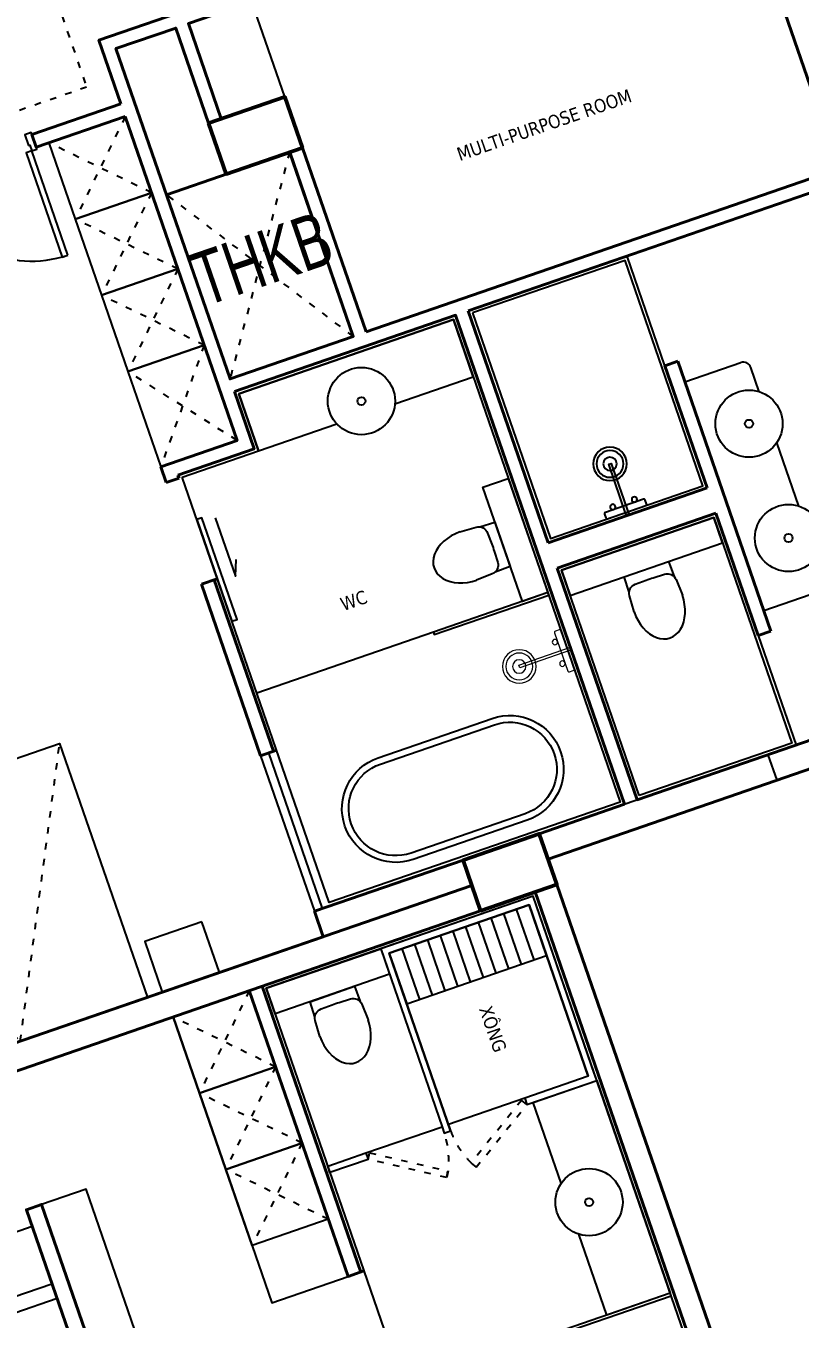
# Model space of a CAD drawing. Header units: millimetres. Extents: x -361681467 to 361175952, y -1292982 to 1550216.
# Drawn here: x -61355 to -55596, y 25188 to 34813 of the extents above; entities that cross this region are included whole.
import ezdxf
from ezdxf.enums import TextEntityAlignment as Align

# ---------------------------------------------------------------- set-up
doc = ezdxf.new("R2010")
doc.units = ezdxf.units.MM
doc.header["$MEASUREMENT"] = 0
doc.linetypes.add('ACAD_ISO03W100', pattern=[30, 12, -18])
for name, color, linetype, lineweight in [('00_duong_QH', 7, 'Continuous', 9), ('A-NoiThat', 39, 'Continuous', 13), ('KT-Net cat', 1, 'Continuous', 40), ('KT-Net cot vach', 2, 'Continuous', 50)]:
    doc.layers.add(name, color=color, linetype=linetype, lineweight=lineweight)
for name, color, linetype in [('1VinaPVC-Text', 9, 'Continuous'), ('A-_SANIEQPT_E-_N', 251, 'Continuous'), ('A-FURNITURE', 251, 'Continuous'), ('A-WALL', 11, 'Continuous'), ('IDEA - dim', 251, 'Continuous'), ('Kaka - ph', 7, 'Continuous'), ('KT-Net manh', 139, 'Continuous'), ('Xref_ST_MBDV Cot vach 30.7.2022$0$KT-Text', 7, 'Continuous'), ('Xref_ST_MBDV Cot vach 30.7.2022$0$KT-Tuong', 1, 'Continuous')]:
    doc.layers.add(name, color=color, linetype=linetype)
doc.styles.add('Tahoma', font='tahoma.ttf')
doc.styles.add('Xref_ST_MBDV Cot vach 30.7.2022$0$Arial', font='arial.ttf', dxfattribs={"width": 0.7})

# ---------------------------------------------------------------- blocks, each defined once
blk = doc.blocks.new('220126_HDN_HBA typical plan$0$210902_YS plan 330pm ver13$0$TOTO-WC-CW822J')
at = {"color": 0}
blk.add_lwpolyline([(-177.2, -119.2), (-175, 0), (175, 0), (177.2, -119.2)], dxfattribs=at)
blk.add_lwpolyline([(-190, -270), (-183.4, -144.5, -0.39087), (-115.4, -78.2), (-27.8, -75.8, -0.013886), (27.8, -75.8), (115.4, -78.2, -0.39087), (183.4, -144.5), (190, -270)], format="xyb", dxfattribs=at)
blk.add_ellipse((0, -270), major_axis=(0, -270), ratio=0.703704, start_param=4.712389, end_param=7.853982, dxfattribs=at)
blk = doc.blocks.new('SP3')
at = {"layer": 'IDEA - dim'}
for p, q in [((-1245, -475), (-1245, -875)), ((-1145, -475), (-1145, -875)), ((-1045, -475), (-1045, -875)), ((-945, -475), (-945, -875)), ((-845, -475), (-845, -875)), ((-745, -475), (-745, -875)), ((-645, -475), (-645, -875)), ((-545, -475), (-545, -875)), ((-445, -475), (-445, -875)), ((-345, -475), (-345, -875)), ((-1995, -1825), (-1395, -1825)), ((-745, -1825), (-1345, -1825)), ((-2295, -2650), (-2295, -3550))]:
    blk.add_line(p, q, dxfattribs=at)
for points in [[(-2420, -2650), (-2420, -400), (-3020, -400), (-3020, -2650)], [(-2420, -1000), (-3020, -1000), (-3020, -400), (-2420, -400)], [(-2295, -425), (-1395, -425), (-1395, -625), (-2295, -625)], [(-245, -475), (-245, -1825), (-745, -1825), (-745, -1875), (-195, -1875), (-195, -425), (-1395, -425), (-1395, -1825), (-1395, -1875), (-1345, -1875), (-1345, -475)], [(-245, -475), (-1345, -475), (-1345, -875), (-245, -875)], [(-2420, -1600), (-3020, -1600), (-3020, -1000), (-2420, -1000)], [(-4050, -4800), (-4050, -1400), (-4400, -1400), (-4400, -4800)], [(-4920, -1532.9), (-4920, -1982.9), (-4520, -1982.9), (-4520, -1532.9)], [(-2420, -2200), (-3020, -2200), (-3020, -1600), (-2420, -1600)], [(-1995, -1825), (-1995, -1875), (-2295, -1875), (-2295, -1825)], [(-6520, -2100), (-6520, -4100), (-4520, -4100), (-4520, -2100)], [(-195, -3550), (-1295, -3550), (-1295, -3570), (-195, -3570)]]:
    blk.add_lwpolyline(points, close=True, dxfattribs=at)
for points in [[(-2295, -3550), (-2295, -5775), (-195, -5775), (-195, -425), (-2295, -425), (-2295, -2650)], [(-195, -1825), (-195, -425), (-1395, -425), (-1395, -1825)], [(-245, -1825), (-245, -475), (-1345, -475), (-1345, -1875)], [(-695, -2512.5), (-695, -1875), (-195, -1875), (-195, -3550), (-695, -3550), (-695, -2912.5)]]:
    blk.add_lwpolyline(points, dxfattribs=at)
for radius in [250, 30]:
    blk.add_circle((-545, -2712.5), radius, dxfattribs=at)
at = {"layer": 'KT-Net cat'}
for p, q in [((-600, -200), (-9000, -200)), ((-600, -400), (-9000, -400)), ((-2420, -2650), (-2420, -400)), ((-2320, -2650), (-2320, -400)), ((-2420, -2650), (-2295, -2650))]:
    blk.add_line(p, q, dxfattribs=at)
for points in [[(-170, -400), (-170, -5800), (0, -5800), (0, -400)], [(-4400, -4800), (-4400, -1400), (-4520, -1400), (-4520, -4800)]]:
    blk.add_lwpolyline(points, close=True, dxfattribs=at)
at = {"layer": 'KT-Net cot vach'}
blk.add_lwpolyline([(-600, 0), (-600, -400), (0, -400), (0, 0)], close=True, dxfattribs=at)
at = {"layer": 'KT-Net manh', "linetype": 'ACAD_ISO03W100', "ltscale": 4}
for p, q in [((-2420, -1000), (-3020, -400)), ((-2420, -400), (-3020, -1000)), ((-2420, -1600), (-3020, -1000)), ((-2420, -1000), (-3020, -1600)), ((-2420, -2200), (-3020, -1600)), ((-2420, -1600), (-3020, -2200))]:
    blk.add_line(p, q, dxfattribs=at)
for points in [[(-1460, -2151.2), (-1486.5, -2193.5), (-1995, -1875), (-1968.5, -1832.6)], [(-1280, -2151.2), (-1253.5, -2193.5), (-745, -1875), (-771.5, -1832.6)]]:
    blk.add_lwpolyline(points, close=True, dxfattribs=at)
for centre, start, end in [((-1995, -1875), 327.93405, 360), ((-745, -1875), 180, 212.06595)]:
    blk.add_arc(centre, 600, start, end, dxfattribs=at)
at = {"layer": 'A-_SANIEQPT_E-_N', "extrusion": (0, 0, -1), "xscale": -0.9999999999999999, "zscale": -0.9999999999999999, "rotation": 1.27087617989968e-08}
blk.add_blockref('220126_HDN_HBA typical plan$0$210902_YS plan 330pm ver13$0$TOTO-WC-CW822J', (1845, -625, 0), dxfattribs=at)
at = {"layer": '1VinaPVC-Text', "style": 'Tahoma', "text_generation_flag": 6}
blk.add_text('XÔNG', height=100, rotation=90, dxfattribs=at).set_placement((-850, -1084.9))
blk = doc.blocks.new('d900n')
for points in [[(20, -50), (20, -40), (65, -40), (65, 0), (-65, 0), (-65, -50)], [(885, -40), (65, -40), (65, -85), (885, -85)], [(20, -850), (20, -860), (65, -860), (65, -900), (-65, -900), (-65, -850)]]:
    blk.add_lwpolyline(points, close=True)
blk.add_arc((65, -40), 820, 270, 0)
blk = doc.blocks.new('A$C2A980E36')
at = {"ltscale": 0.5}
blk.add_lwpolyline([(-10, 0), (10, 0), (10, 400), (-10, 400)], close=True, dxfattribs=at)
blk.add_lwpolyline([(160, 60), (160, 30, -0.414214), (150, 20), (-150, 20, -0.414214), (-160, 30), (-160, 60, -0.414214), (-150, 70), (150, 70, -0.414214)], format="xyb", close=True, dxfattribs=at)
for centre, radius in [((0, 400), 125), ((0, 400), 100), ((0, 400), 50), ((-85, 90), 20), ((85, 90), 20)]:
    blk.add_circle(centre, radius, dxfattribs=at)
blk = doc.blocks.new('SP4')
at = {"layer": 'A-FURNITURE'}
for p, q in [((7830, 1625), (7830, 400)), ((7892.5, 1625), (7892.5, 400))]:
    blk.add_line(p, q, dxfattribs=at)
blk.add_lwpolyline([(7955, 3775), (8555, 3775), (8555, 4225), (10245, 4225), (10245, 425), (7955, 425)], close=True, dxfattribs=at)
at = {"layer": 'A-FURNITURE', "extrusion": (-9.62459e-06, 9.22814e-06, 1), "elevation": -0.1}
for points in [[(9548.5, 525), (8651.5, 525, -1), (8651.5, 1325), (9548.5, 1325, -1)], [(9548.5, 575), (8651.5, 575, -1), (8651.5, 1275), (9548.5, 1275, -1)]]:
    blk.add_lwpolyline(points, format="xyb", close=True, dxfattribs=at)
at = {"layer": 'IDEA - dim'}
for p, q in [((9600, 6200), (9600, 6950)), ((11620, 3387.2), (11620, 4250)), ((11720, 3225), (12160, 3225)), ((12220, 2975), (12220, 3165)), ((12220, 2075), (12220, 2575)), ((9345, 2075), (7955, 2075)), ((11720, 1425), (12160, 1425)), ((11620, 1262.8), (11620, 400))]:
    blk.add_line(p, q, dxfattribs=at)
for points in [[(8430, 6450), (7830, 6450), (7830, 5850), (8430, 5850)], [(8430, 5850), (7830, 5850), (7830, 5250), (8430, 5250)], [(8430, 5250), (7830, 5250), (7830, 4650), (8430, 4650)], [(8430, 4650), (7830, 4650), (7830, 3900), (8430, 3900)], [(10395, 4225), (10395, 2450), (11595, 2450), (11595, 4225)], [(7955, 3441), (7955, 2641), (7995, 2641), (7995, 3441)], [(10245, 2975), (10245, 2075), (10045, 2075), (10045, 2975)], [(4446.8, 2200), (6446.8, 2200), (6446.8, 200), (4446.8, 200)], [(10395, 425), (10395, 2200), (11595, 2200), (11595, 425)], [(11595, 2200), (10395, 2200), (10395, 2000), (11595, 2000)], [(10245, 2075), (9345, 2075), (9345, 2055), (10245, 2055)], [(7013.9, 600), (6563.9, 600), (6563.9, 200), (7013.9, 200)]]:
    blk.add_lwpolyline(points, close=True, dxfattribs=at)
for points in [[(9629.1, 3775), (10245, 3775), (10245, 4225), (8555, 4225), (8555, 3775), (9170.9, 3775)], [(8088.4, 3409), (8088.4, 2949.5), (8133.4, 3064.2)]]:
    blk.add_lwpolyline(points, dxfattribs=at)
for centre, radius in [((9400, 3875), 250), ((9400, 3875), 30), ((12070, 2775), 250), ((12070, 2775), 30), ((12070, 1875), 250), ((12070, 1875), 30)]:
    blk.add_circle(centre, radius, dxfattribs=at)
blk.add_arc((12160, 3165), 60, 0, 90, dxfattribs=at)
at = {"layer": 'KT-Net cat'}
for p, q in [((8430, 6550), (7730, 6550)), ((7730, 6450), (7730, 6550)), ((8430, 6450), (7730, 6450)), ((10370, 2425), (10370, 4250)), ((7830, 3775), (7830, 3900)), ((7930, 3775), (7830, 3775)), ((7930, 3800), (7930, 3775)), ((11620, 2425), (11620, 3387.2)), ((11720, 3387.2), (11620, 3387.2)), ((11720, 1262.8), (11720, 3387.2)), ((7830, 1625), (7830, 2975)), ((7955, 2975), (7830, 2975)), ((7930, 2975), (7930, 1625)), ((11620, 2425), (10370, 2425)), ((10370, 400), (10370, 2225)), ((11620, 2225), (10370, 2225)), ((11620, 1262.8), (11620, 2225)), ((7955, 1625), (7830, 1625)), ((11720, 1262.8), (11620, 1262.8)), ((7830, 200), (7830, 400)), ((7930, 400), (7830, 400)), ((7930, 400), (9000, 400)), ((9600, 400), (10270, 400)), ((2100, 200), (7830, 200)), ((9600, 200), (15650, 200)), ((600, 0), (9000, 0))]:
    blk.add_line(p, q, dxfattribs=at)
for points in [[(8430, 6550), (8430, 7050), (10860, 7050)], [(9500, 5802.7), (9500, 4350), (8530, 4350), (8530, 6950), (9000, 6950), (9000, 6200)], [(9100, 6200), (9100, 6950), (10860, 6950)], [(13320, 4350), (13320, 6950), (12060, 6950)], [(7830, 3900), (8430, 3900), (8430, 6450)], [(9600, 5800), (9600, 4350)], [(13320, 4350), (9600, 4350)], [(10370, 4250), (14020, 4250), (14020, 4350), (13420, 4350)], [(8530, 4250), (8530, 3800), (7930, 3800)], [(10270, 400), (10270, 4250), (8530, 4250)], [(10370, 400), (15650, 400)]]:
    blk.add_lwpolyline(points, dxfattribs=at)
blk.add_lwpolyline([(9500, 5800), (9500, 4350), (8530, 4350), (8530, 5800)], close=True, dxfattribs=at)
at = {"layer": 'KT-Net cot vach'}
for points in [[(9000, 6200), (9000, 5800), (9600, 5800), (9600, 6200)], [(9000, 400), (9000, 0), (9600, 0), (9600, 400)]]:
    blk.add_lwpolyline(points, close=True, dxfattribs=at)
at = {"layer": 'KT-Net manh', "linetype": 'ACAD_ISO03W100', "ltscale": 4}
for p, q in [((8430, 6450), (7830, 5850)), ((8430, 5850), (7830, 6450)), ((8430, 5850), (7830, 5250)), ((8430, 5250), (7830, 5850)), ((8430, 5250), (7830, 4650)), ((8430, 4650), (7830, 5250)), ((8430, 4650), (7830, 3900)), ((8430, 3900), (7830, 4650))]:
    blk.add_line(p, q, dxfattribs=at)
blk.add_lwpolyline([(8230, 8750), (8230, 6750), (6330, 6750), (6330, 8750)], close=True, dxfattribs=at)
for points in [[(9500, 5802.7), (8530, 4350)], [(9500, 4350), (8530, 5802.7)], [(4446.8, 2200), (5446.8, 200), (6446.8, 2200)]]:
    blk.add_lwpolyline(points, dxfattribs=at)
at = {"layer": 'A-_SANIEQPT_E-_N', "extrusion": (0, 0, -1), "xscale": -1, "zscale": -1}
for p, rotation in [((-10045, 2525), 90.00000001270938), ((-10995, 2000), 1.27102884652439e-08)]:
    blk.add_blockref('220126_HDN_HBA typical plan$0$210902_YS plan 330pm ver13$0$TOTO-WC-CW822J', p, dxfattribs=dict(at, rotation=rotation))
at = {"layer": 'A-FURNITURE', "extrusion": (0, 0, -1), "zscale": -1, "rotation": 2.305345546991793e-09}
blk.add_blockref('A$C2A980E36', (-10995, 2430), dxfattribs=at)
at = {"layer": 'A-NoiThat', "extrusion": (0, 0, -1), "zscale": -1, "rotation": 270.0000000127053}
blk.add_blockref('A$C2A980E36', (-10265, 1625), dxfattribs=at)
at = {"layer": 'IDEA - dim', "extrusion": (0, 0, -1), "xscale": -0.9999999999999998, "zscale": -0.9999999999999998, "rotation": 89.99999503438985}
blk.add_blockref('d900n', (-7730, 6500), dxfattribs=at)
at = {"layer": '1VinaPVC-Text', "style": 'Tahoma', "text_generation_flag": 6}
blk.add_text('WC', height=100, rotation=180.00166, dxfattribs=at).set_placement((8762.3, 2441))
at = {"layer": '1VinaPVC-Text', "extrusion": (-8.95177e-07, 3.17058e-06, 1), "insert": (10673.9, 5373.1, 0), "char_height": 100, "attachment_point": 4, "text_direction": (1, 0, 1e-06), "style": 'Tahoma'}
blk.add_mtext_dynamic_manual_height_columns('MULTI-PURPOSE ROOM', width=1557.765, gutter_width=6000, heights=[0], dxfattribs=at)

msp = doc.modelspace()

# ---------------------------------------------------------------- linework, layer by layer
at = {"layer": '00_duong_QH', "color": 251, "extrusion": (7.52316e-37, 3.29453e-06, 1), "elevation": -0.7}
for points in [[(-73995.4, 47058.4), (-74402.9, 48238.6), (-74743.3, 49264.2, -0.572135), (-70356.3, 55577), (-70356.3, 55577), (-55283.7, 51221.9, -0.260044), (-52353, 48619), (-48213, 36692.5), (-46490.6, 31673.7, -0.085159), (-46189.3, 29842.7), (-46199.4, 28170.4), (-43263.5, 28170.4, -0.485333), (-42963.5, 28570.4), (-14846.4, 28570.4, -0.332565), (-9646.5, 23917.1), (-8080.4, 16402), (-8041.4, 16200.2), (-7198.6, 12371.4, -0.474364), (-12357.6, 6070.4), (-45142.5, 6070.4), (-57495, 6070.4, -0.321044), (-62697.4, 9785.7), (-71022.3, 33863.9, 0.410943), (-71669.2, 34182.9)], [(-74274, 48517.7), (-74557.5, 49338.9, -0.568504), (-70391.7, 55379.1), (-55333, 51027.9, -0.260447), (-52542.1, 48553.7), (-48414.3, 36622.8), (-46679.6, 31608.3, -0.085159), (-46389.3, 29843.9), (-46399.4, 28170.4)], [(-7605.7, 12428.3, -0.462261), (-12359, 6670.4), (-57540.4, 6680.2, -0.32003), (-62128.4, 9976.3), (-70455.2, 34060, 0.414195), (-71870.6, 34748.2, 0.414195)], [(-7408.8, 12463.3, -0.46235), (-12357.6, 6470.4), (-57540.8, 6480.2, -0.320024), (-62317.6, 9911.4), (-70644.2, 33994.6, 0.414195), (-71805.3, 34559.2)]]:
    msp.add_lwpolyline(points, format="xyb", dxfattribs=at)
at = {"layer": 'A-WALL'}
for points, elevation in [([(-55833.9, 29388.2), (-57535.9, 28800.6)], -0.7), ([(-55768.6, 29199.2), (-57470.6, 28611.6)], 0)]:
    msp.add_lwpolyline(points, dxfattribs=dict(at, elevation=elevation))
at = {"layer": 'Xref_ST_MBDV Cot vach 30.7.2022$0$KT-Tuong'}
for p, q in [((-48177.9, 32031.4), (-55835, 29387.8)), ((-55768.6, 29199.2), (-55013, 29460.1)), ((-55835, 29387.8), (-55768.6, 29199.2))]:
    msp.add_line(p, q, dxfattribs=at)

# ---------------------------------------------------------------- block references
at = {"layer": 'Kaka - ph', "rotation": 19.04713796592207}
msp.add_blockref('SP3', (-57535.5, 28800.8, 0), dxfattribs=at)

# ---------------------------------------------------------------- texts
at = {"layer": 'Xref_ST_MBDV Cot vach 30.7.2022$0$KT-Text', "extrusion": (-7.74205e-08, -2.60102e-08, 1), "style": 'Xref_ST_MBDV Cot vach 30.7.2022$0$Arial', "width": 0.7}
msp.add_text('THKB', height=400, rotation=19, dxfattribs=at).set_placement((-59533.7, 32891.5, 0), align=Align.CENTER)

# ---------------------------------------------------------------- next in the draw order: block references
at = {"layer": 'Kaka - ph', "rotation": 19.04713796592207}
msp.add_blockref('SP4', (-66479.4, 25289.8, 0), dxfattribs=at)

doc.saveas('drawing.dxf')
